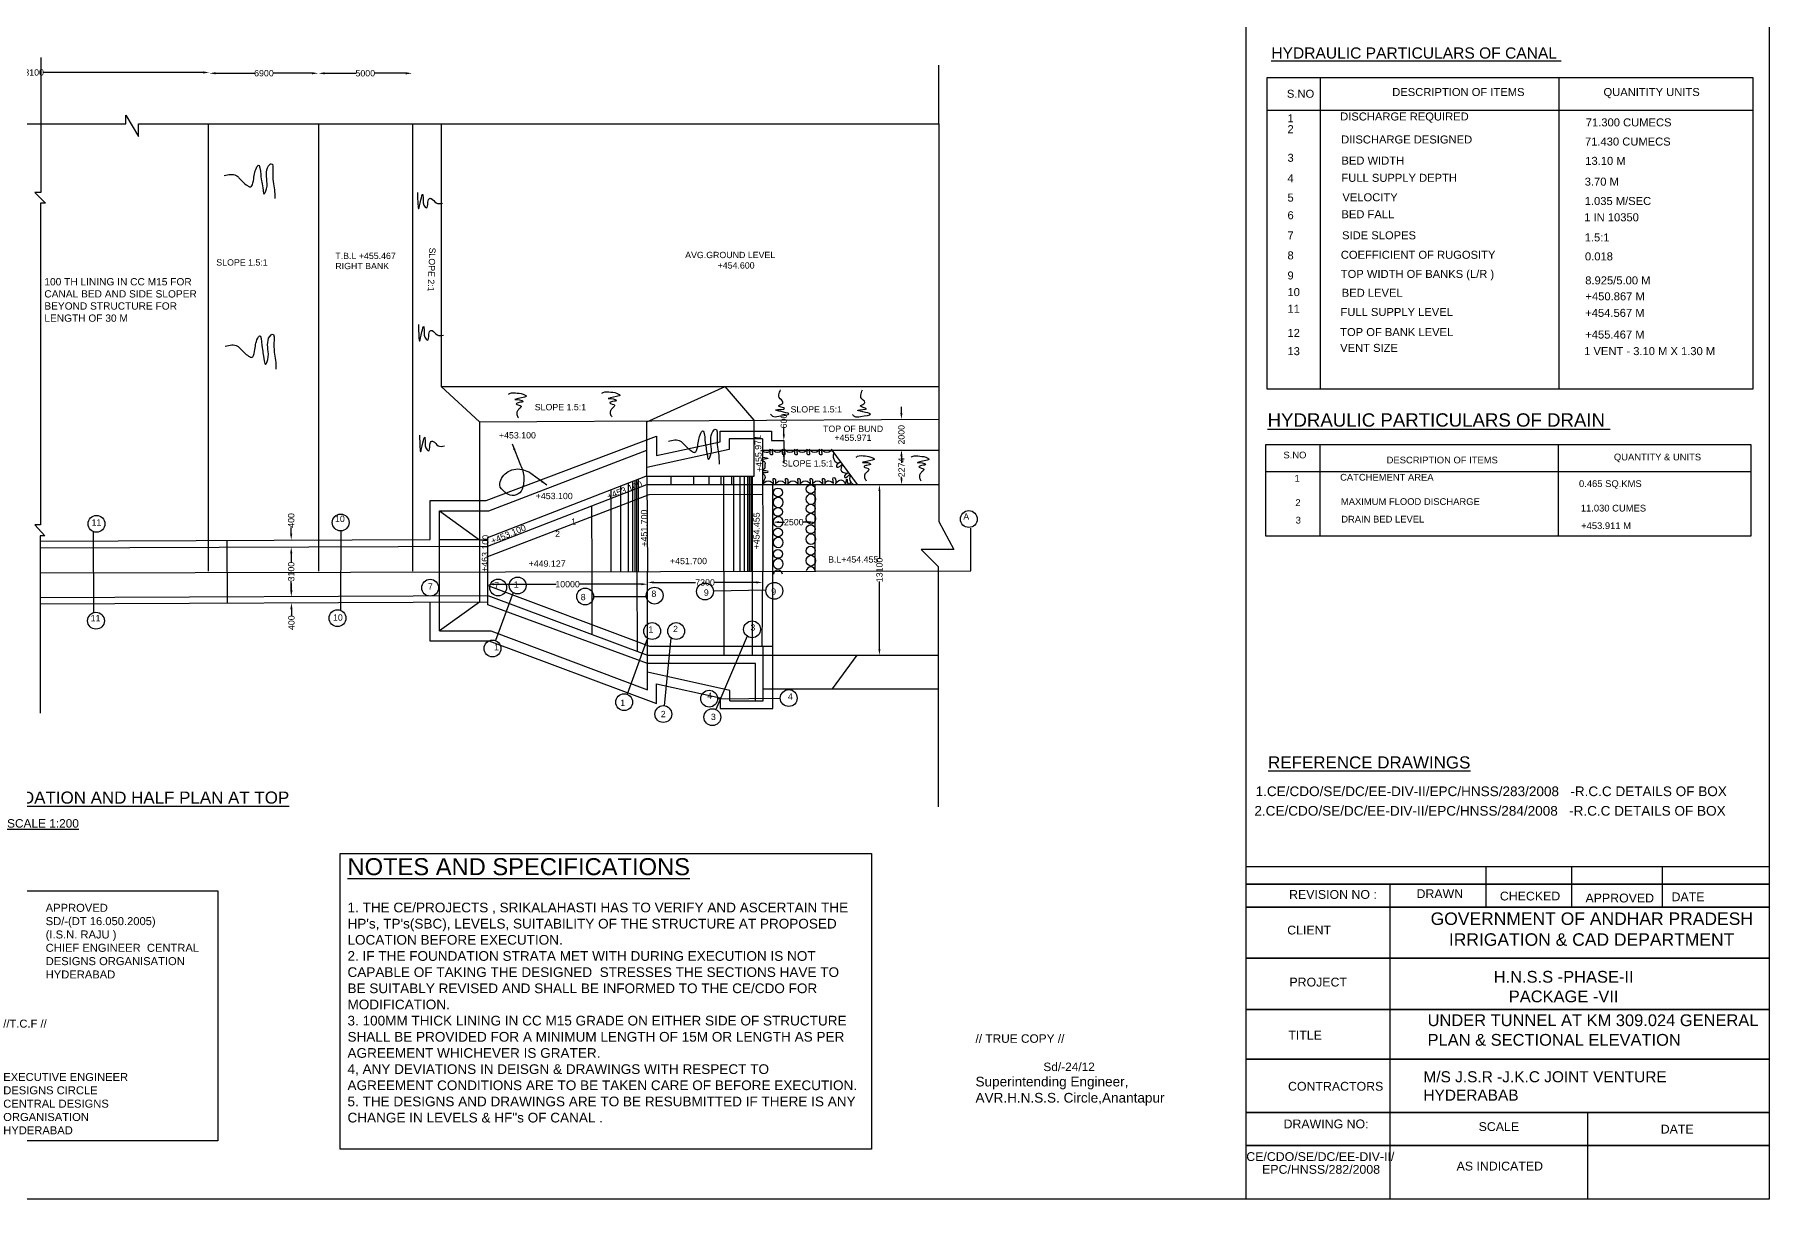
# Model space of a CAD drawing. Header units: millimetres. Extents: x 2125893 to 2182826, y 45591298 to 45629719.
# Drawn here: x 2146750 to 2182521, y 45591298 to 45615321 of the extents above; entities that cross this region are included whole.
import ezdxf

# ---------------------------------------------------------------- set-up
doc = ezdxf.new("R2010")
doc.units = ezdxf.units.MM
doc.header["$LTSCALE"] = 15
doc.header["$MEASUREMENT"] = 0
doc.header["$PDMODE"] = 32
doc.header["$PDSIZE"] = 300
for name, color, linetype in [('DIMENSIONS', 7, 'Continuous'), ('DRAWING', 2, 'Continuous'), ('TEXT', 7, 'Continuous')]:
    doc.layers.add(name, color=color, linetype=linetype)
doc.styles.get("Standard").update_dxf_attribs({"font": 'arial.ttf', "height": 130})
doc.dimstyles.get("Standard").update_dxf_attribs({"dimtxt": 130, "dimasz": 130, "dimexe": 0.18, "dimexo": 0.0625, "dimgap": 0.09, "dimtad": 0, "dimdec": 0, "dimzin": 0, "dimdsep": 46, "dimtxsty": 'Standard', "dimcen": 0.09, "dimse1": 1, "dimse2": 1, "dimadec": 0, "dimazin": 0, "dimtfac": 1, "dimtdec": 0, "dimtofl": 0, "dimtmove": 0, "dimatfit": 3, "dimfxl": 1, "dimtolj": 1, "dimtzin": 0, "dimarcsym": 0})

# ---------------------------------------------------------------- blocks, each defined once
blk = doc.blocks.new('*D78')
at = {"layer": 'Defpoints', "color": 0}
for p in [(2143023, 45614548), (2150353, 45614572), (2150353, 45614541)]:
    blk.add_point(p, dxfattribs=at)
at = {"layer": 'DIMENSIONS', "color": 0, "lineweight": -2}
for p, q in [((2143153, 45614541), (2146450, 45614541)), ((2150223, 45614541), (2146926, 45614541))]:
    blk.add_line(p, q, dxfattribs=at)
at = {"layer": 'DIMENSIONS', "color": 0}
for points in [[(2143153, 45614563), (2143153, 45614520), (2143023, 45614541)], [(2150223, 45614563), (2150223, 45614520), (2150353, 45614541)]]:
    blk.add_solid(points, dxfattribs=at)
at = {"layer": 'DIMENSIONS', "color": 0, "insert": (2146688, 45614541), "char_height": 130, "attachment_point": 5}
blk.add_mtext('\\A1;13100', dxfattribs=at)
blk = doc.blocks.new('*D79')
at = {"layer": 'Defpoints', "color": 0}
for p in [(2150353, 45614541), (2152601, 45614555), (2152601, 45614525)]:
    blk.add_point(p, dxfattribs=at)
at = {"layer": 'DIMENSIONS', "color": 0, "lineweight": -2}
for p, q in [((2150483, 45614525), (2151282, 45614525)), ((2152471, 45614525), (2151671, 45614525))]:
    blk.add_line(p, q, dxfattribs=at)
at = {"layer": 'DIMENSIONS', "color": 0}
for points in [[(2150483, 45614546), (2150483, 45614503), (2150353, 45614525)], [(2152471, 45614546), (2152471, 45614503), (2152601, 45614525)]]:
    blk.add_solid(points, dxfattribs=at)
at = {"layer": 'DIMENSIONS', "color": 0, "insert": (2151477, 45614525), "char_height": 130, "attachment_point": 5}
blk.add_mtext('\\A1;6900', dxfattribs=at)
blk = doc.blocks.new('*D80')
at = {"layer": 'Defpoints', "color": 0}
for p in [(2152601, 45614555), (2154533, 45614555), (2154533, 45614524)]:
    blk.add_point(p, dxfattribs=at)
at = {"layer": 'DIMENSIONS', "color": 0, "lineweight": -2}
for p, q in [((2152731, 45614524), (2153373, 45614524)), ((2154403, 45614524), (2153761, 45614524))]:
    blk.add_line(p, q, dxfattribs=at)
at = {"layer": 'DIMENSIONS', "color": 0}
for points in [[(2152731, 45614546), (2152731, 45614502), (2152601, 45614524)], [(2154403, 45614546), (2154403, 45614502), (2154533, 45614524)]]:
    blk.add_solid(points, dxfattribs=at)
at = {"layer": 'DIMENSIONS', "color": 0, "insert": (2153567, 45614524), "char_height": 130, "attachment_point": 5}
blk.add_mtext('\\A1;5000', dxfattribs=at)
blk = doc.blocks.new('*D81')
at = {"layer": 'Defpoints', "color": 0}
for p in [(2164623, 45607386), (2164635, 45607386), (2164639, 45606751)]:
    blk.add_point(p, dxfattribs=at)
at = {"layer": 'DIMENSIONS', "color": 0, "lineweight": -2}
for p, q in [((2164623, 45607516), (2164623, 45607646)), ((2164623, 45606621), (2164623, 45606491))]:
    blk.add_line(p, q, dxfattribs=at)
at = {"layer": 'DIMENSIONS', "color": 0}
for points in [[(2164601, 45607516), (2164645, 45607516), (2164623, 45607386)], [(2164601, 45606621), (2164645, 45606621), (2164623, 45606751)]]:
    blk.add_solid(points, dxfattribs=at)
at = {"layer": 'DIMENSIONS', "color": 0, "insert": (2164623, 45607068), "char_height": 130, "attachment_point": 5, "rotation": 90}
blk.add_mtext('\\A1;2000', dxfattribs=at)
blk = doc.blocks.new('*D82')
at = {"layer": 'Defpoints', "color": 0}
for p in [(2164623, 45606751), (2164623, 45606039), (2164626, 45606039)]:
    blk.add_point(p, dxfattribs=at)
at = {"layer": 'DIMENSIONS', "color": 0, "lineweight": -2}
for p, q in [((2164626, 45606621), (2164626, 45606590)), ((2164626, 45606169), (2164626, 45606200))]:
    blk.add_line(p, q, dxfattribs=at)
at = {"layer": 'DIMENSIONS', "color": 0}
for points in [[(2164604, 45606621), (2164647, 45606621), (2164626, 45606751)], [(2164604, 45606169), (2164647, 45606169), (2164626, 45606039)]]:
    blk.add_solid(points, dxfattribs=at)
at = {"layer": 'DIMENSIONS', "color": 0, "insert": (2164626, 45606395), "char_height": 130, "attachment_point": 5, "rotation": 90}
blk.add_mtext('\\A1;2274', dxfattribs=at)
blk = doc.blocks.new('*D83')
at = {"layer": 'Defpoints', "color": 0}
for p in [(2161969, 45605265), (2162839, 45605266), (2162839, 45605266)]:
    blk.add_point(p, dxfattribs=at)
at = {"layer": 'DIMENSIONS', "color": 0, "lineweight": -2}
for p, q in [((2162099, 45605266), (2162209, 45605266)), ((2162709, 45605266), (2162599, 45605266))]:
    blk.add_line(p, q, dxfattribs=at)
at = {"layer": 'DIMENSIONS', "color": 0}
for points in [[(2162099, 45605288), (2162099, 45605245), (2161969, 45605266)], [(2162709, 45605288), (2162709, 45605245), (2162839, 45605266)]]:
    blk.add_solid(points, dxfattribs=at)
at = {"layer": 'DIMENSIONS', "color": 0, "insert": (2162404, 45605266), "char_height": 130, "attachment_point": 5}
blk.add_mtext('\\A1;2500', dxfattribs=at)
blk = doc.blocks.new('*D84')
at = {"layer": 'Defpoints', "color": 0}
for p in [(2159387, 45604022), (2159387, 45603974), (2161760, 45603974)]:
    blk.add_point(p, dxfattribs=at)
at = {"layer": 'DIMENSIONS', "color": 0, "lineweight": -2}
for p, q in [((2159517, 45604022), (2160380, 45604022)), ((2161630, 45604022), (2160767, 45604022))]:
    blk.add_line(p, q, dxfattribs=at)
at = {"layer": 'DIMENSIONS', "color": 0}
for points in [[(2159517, 45604044), (2159517, 45604001), (2159387, 45604022)], [(2161630, 45604044), (2161630, 45604001), (2161760, 45604022)]]:
    blk.add_solid(points, dxfattribs=at)
at = {"layer": 'DIMENSIONS', "color": 0, "insert": (2160574, 45604022), "char_height": 130, "attachment_point": 5}
blk.add_mtext('\\A1;7300', dxfattribs=at)
blk = doc.blocks.new('*D85')
at = {"layer": 'Defpoints', "color": 0}
for p in [(2156092, 45603986), (2156092, 45603986), (2159387, 45604022)]:
    blk.add_point(p, dxfattribs=at)
at = {"layer": 'DIMENSIONS', "color": 0, "lineweight": -2}
for p, q in [((2156222, 45603986), (2157501, 45603986)), ((2159257, 45603986), (2157978, 45603986))]:
    blk.add_line(p, q, dxfattribs=at)
at = {"layer": 'DIMENSIONS', "color": 0}
for points in [[(2156222, 45604007), (2156222, 45603964), (2156092, 45603986)], [(2159257, 45604007), (2159257, 45603964), (2159387, 45603986)]]:
    blk.add_solid(points, dxfattribs=at)
at = {"layer": 'DIMENSIONS', "color": 0, "insert": (2157739, 45603986), "char_height": 130, "attachment_point": 5}
blk.add_mtext('\\A1;10000', dxfattribs=at)
blk = doc.blocks.new('*D86')
at = {"layer": 'Defpoints', "color": 0}
for p in [(2164170, 45606039), (2164170, 45606039), (2164170, 45602521)]:
    blk.add_point(p, dxfattribs=at)
at = {"layer": 'DIMENSIONS', "color": 0, "lineweight": -2}
for p, q in [((2164170, 45605909), (2164170, 45604518)), ((2164170, 45602651), (2164170, 45604042))]:
    blk.add_line(p, q, dxfattribs=at)
at = {"layer": 'DIMENSIONS', "color": 0}
for points in [[(2164148, 45605909), (2164191, 45605909), (2164170, 45606039)], [(2164148, 45602651), (2164191, 45602651), (2164170, 45602521)]]:
    blk.add_solid(points, dxfattribs=at)
at = {"layer": 'DIMENSIONS', "color": 0, "insert": (2164170, 45604280), "char_height": 130, "attachment_point": 5, "rotation": 90}
blk.add_mtext('\\A1;13100', dxfattribs=at)
blk = doc.blocks.new('*D87')
at = {"layer": 'Defpoints', "color": 0}
for p in [(2152043, 45603737), (2152044, 45603598), (2152044, 45603598)]:
    blk.add_point(p, dxfattribs=at)
at = {"layer": 'DIMENSIONS', "color": 0, "lineweight": -2}
for p, q in [((2152044, 45603867), (2152044, 45603997)), ((2152044, 45603468), (2152044, 45603338))]:
    blk.add_line(p, q, dxfattribs=at)
at = {"layer": 'DIMENSIONS', "color": 0}
for points in [[(2152022, 45603867), (2152066, 45603867), (2152044, 45603737)], [(2152022, 45603468), (2152066, 45603468), (2152044, 45603598)]]:
    blk.add_solid(points, dxfattribs=at)
at = {"layer": 'DIMENSIONS', "color": 0, "insert": (2152044, 45603192), "char_height": 130, "attachment_point": 5, "rotation": 90}
blk.add_mtext('\\A1;400', dxfattribs=at)
blk = doc.blocks.new('*D88')
at = {"layer": 'Defpoints', "color": 0}
for p in [(2152040, 45604755), (2152040, 45604755), (2152044, 45603737)]:
    blk.add_point(p, dxfattribs=at)
at = {"layer": 'DIMENSIONS', "color": 0, "lineweight": -2}
for p, q in [((2152040, 45604625), (2152040, 45604440)), ((2152040, 45603867), (2152040, 45604052))]:
    blk.add_line(p, q, dxfattribs=at)
at = {"layer": 'DIMENSIONS', "color": 0}
for points in [[(2152019, 45604625), (2152062, 45604625), (2152040, 45604755)], [(2152019, 45603867), (2152062, 45603867), (2152040, 45603737)]]:
    blk.add_solid(points, dxfattribs=at)
at = {"layer": 'DIMENSIONS', "color": 0, "insert": (2152040, 45604246), "char_height": 130, "attachment_point": 5, "rotation": 90}
blk.add_mtext('\\A1;3100', dxfattribs=at)
blk = doc.blocks.new('*D89')
at = {"layer": 'Defpoints', "color": 0}
for p in [(2152040, 45604895), (2152040, 45604895), (2152040, 45604755)]:
    blk.add_point(p, dxfattribs=at)
at = {"layer": 'DIMENSIONS', "color": 0, "lineweight": -2}
for p, q in [((2152040, 45605025), (2152040, 45605155)), ((2152040, 45604625), (2152040, 45604495))]:
    blk.add_line(p, q, dxfattribs=at)
at = {"layer": 'DIMENSIONS', "color": 0}
for points in [[(2152018, 45605025), (2152061, 45605025), (2152040, 45604895)], [(2152018, 45604625), (2152061, 45604625), (2152040, 45604755)]]:
    blk.add_solid(points, dxfattribs=at)
at = {"layer": 'DIMENSIONS', "color": 0, "insert": (2152040, 45605301), "char_height": 130, "attachment_point": 5, "rotation": 90}
blk.add_mtext('\\A1;400', dxfattribs=at)
blk = doc.blocks.new('*D96')
at = {"layer": 'Defpoints', "color": 0}
for p in [(2162198, 45606948), (2162198, 45606948), (2162198, 45606750)]:
    blk.add_point(p, dxfattribs=at)
at = {"layer": 'DIMENSIONS', "color": 0, "lineweight": -2}
for p, q in [((2162198, 45607078), (2162198, 45607208)), ((2162198, 45606620), (2162198, 45606490))]:
    blk.add_line(p, q, dxfattribs=at)
at = {"layer": 'DIMENSIONS', "color": 0}
for points in [[(2162177, 45607078), (2162220, 45607078), (2162198, 45606948)], [(2162177, 45606620), (2162220, 45606620), (2162198, 45606750)]]:
    blk.add_solid(points, dxfattribs=at)
at = {"layer": 'DIMENSIONS', "color": 0, "insert": (2162198, 45607351), "char_height": 130, "attachment_point": 5, "rotation": 90}
blk.add_mtext('\\A1;600', dxfattribs=at)

msp = doc.modelspace()

# ---------------------------------------------------------------- linework, layer by layer
at = {"layer": 'DIMENSIONS', "color": 0}
for points in [[(2182520.7, 45591297.9), (2125892.7, 45591297.9), (2125892.7, 45629719.1), (2182520.7, 45629719.1)], [(2153047, 45598431.4), (2164008.7, 45598431.4), (2164008.7, 45592332), (2153047, 45592332)], [(2150527.9, 45592505.8), (2145219.6, 45592505.8), (2145219.6, 45597663.5), (2150527.9, 45597663.5)]]:
    msp.add_lwpolyline(points, close=True, dxfattribs=at)
for points in [[(2171735.2, 45598160.4), (2171735.2, 45629719.1)], [(2147956.2, 45605072.3), (2147959.3, 45603396.9)], [(2153059.8, 45605084.1), (2153055.7, 45603447.3)], [(2150714.7, 45604889.6), (2150720.1, 45603592.6)], [(2156614, 45603814.4), (2156249.8, 45602823.5)], [(2158276.4, 45603731.8), (2159387.1, 45603731.8)], [(2160745.8, 45603851), (2161830.8, 45603867.7)], [(2159387.1, 45602873.8), (2158966.4, 45601716.8)], [(2159871.4, 45602882.2), (2159730.7, 45601480.1)], [(2161440.5, 45602915.4), (2160792.9, 45601404.3)], [(2160831.2, 45601624.7), (2162126.1, 45601635.7)]]:
    msp.add_lwpolyline(points, dxfattribs=at)
for centre in [(2148023.8, 45605232.1), (2153059.8, 45605257.7), (2166012.5, 45605329.3), (2154906.5, 45603912.8), (2156308.1, 45603916.9), (2156709.5, 45603959.4), (2159533.9, 45603750.7), (2160573, 45603835.6), (2162003.3, 45603848.1), (2158102.8, 45603731.8), (2148013.9, 45603232.2), (2152993.7, 45603285.1), (2161543.7, 45603055), (2159481.9, 45603019.2), (2159977.8, 45603019.2), (2156189.9, 45602660.6), (2160657.7, 45601624.7), (2162299.6, 45601637.2), (2158907.1, 45601553.7), (2159713.4, 45601307.4), (2160724.5, 45601244.8)]:
    msp.add_circle(centre, 173.6, dxfattribs=at)
for centre, major_axis, ratio in [((2162076.9, 45605879.4), (-93.3, -0.6), 0.9727888), ((2162082.6, 45605673.3), (0, -110.5), 0.8735631), ((2162752.6, 45605945.9), (-93.3, -0.6), 0.9727888), ((2162758.3, 45605739.8), (0, -110.5), 0.8735631), ((2162076.9, 45605477.8), (-93.3, -0.6), 0.9727888), ((2162082.6, 45605271.6), (0, -110.5), 0.8735631), ((2162752.6, 45605544.3), (-93.3, -0.6), 0.9727888), ((2162758.3, 45605338.1), (0, -110.5), 0.8735631), ((2162076.9, 45605052.8), (-93.3, -0.6), 0.9727888), ((2162752.6, 45605119.3), (-93.3, -0.6), 0.9727888), ((2162758.3, 45604913.2), (0, -110.5), 0.8735631), ((2162076.9, 45604610.6), (-93.3, -0.6), 0.9727888), ((2162082.6, 45604846.7), (0, -110.5), 0.8735631), ((2162752.6, 45604677.1), (-93.3, -0.6), 0.9727888), ((2162082.6, 45604404.5), (0, -110.5), 0.8735631), ((2162758.3, 45604471), (0, -110.5), 0.8735631)]:
    msp.add_ellipse(centre, major_axis=major_axis, ratio=ratio, dxfattribs=at)
for centre in [(2162752.6, 45604250.1), (2162076.9, 45604183.6)]:
    msp.add_ellipse(centre, major_axis=(-93.3, -0.6), ratio=0.9727888, start_param=3.2295936, end_param=6.178019, dxfattribs=at)
for points in [[(2150655.1, 45612416.2), (2150906, 45612416.2), (2150962.9, 45612368.6), (2151136.8, 45612207.1), (2151196.8, 45612182.5), (2151259.9, 45612305.5), (2151324.5, 45612577.7), (2151359.9, 45612628.4), (2151410.7, 45612436.2), (2151460.1, 45612111.2), (2151483.1, 45612035.9), (2151510.8, 45612078.9), (2151538.9, 45612300.8), (2151602.2, 45612646), (2151623.7, 45612659.8), (2151659.1, 45612466.1), (2151697.6, 45612078), (2151700.7, 45611942.7)], [(2154643.6, 45612069), (2154669.1, 45611732.4), (2154713.4, 45611913.5), (2154750.9, 45612026.1), (2154757.6, 45611961.7), (2154800.6, 45611765.9), (2154826.1, 45611747.2), (2154858.3, 45611865.2), (2154898.6, 45611945.6), (2154922.7, 45611941.6), (2155027.4, 45611851.8), (2155161.7, 45611846.4)], [(2154664, 45609343.8), (2154689.5, 45609007.2), (2154733.8, 45609188.2), (2154771.4, 45609300.9), (2154778.1, 45609236.5), (2154821.1, 45609040.7), (2154846.6, 45609021.9), (2154878.8, 45609140), (2154919, 45609220.4), (2154943.2, 45609216.4), (2155047.9, 45609126.5), (2155182.1, 45609121.2)], [(2150680.2, 45608898.2), (2150931.1, 45608898.2), (2150988, 45608850.5), (2151161.9, 45608689.1), (2151221.9, 45608664.5), (2151285, 45608787.5), (2151349.6, 45609059.6), (2151385, 45609110.3), (2151435.8, 45608918.2), (2151485.1, 45608593.2), (2151508.2, 45608517.8), (2151535.9, 45608560.9), (2151563.9, 45608782.8), (2151627.3, 45609127.9), (2151648.8, 45609141.7), (2151684.2, 45608948), (2151722.7, 45608559.9), (2151725.8, 45608424.6)], [(2156518.3, 45607904), (2156544.4, 45607920.7), (2156702.6, 45607929.1), (2156864.2, 45607886.3), (2156889.6, 45607865.6), (2156822.6, 45607837.2), (2156650.4, 45607793.1), (2156793.4, 45607777.8), (2156816.6, 45607757.9), (2156739.7, 45607734.7), (2156681.6, 45607704.3), (2156731.1, 45607680.4), (2156781, 45607658.2), (2156743.8, 45607602.7), (2156698.8, 45607550), (2156691.6, 45607484), (2156725.8, 45607416.6)], [(2158446.6, 45607924.3), (2158472.6, 45607940.9), (2158630.8, 45607949.4), (2158792.4, 45607906.6), (2158817.8, 45607885.8), (2158750.8, 45607857.5), (2158578.6, 45607813.4), (2158721.6, 45607798.1), (2158744.9, 45607778.2), (2158668, 45607755), (2158609.8, 45607724.6), (2158659.3, 45607700.6), (2158709.2, 45607678.5), (2158672, 45607623), (2158627, 45607570.2), (2158619.8, 45607504.3), (2158654, 45607436.9)], [(2161924.3, 45607492.5), (2161963.8, 45607454.9), (2162094.3, 45607449.3), (2162298.3, 45607499.8), (2162035.5, 45607580.7), (2162214.7, 45607609.1), (2162085.1, 45607666.1), (2162162.3, 45607709.2), (2162180.8, 45607738.1), (2162100.8, 45607839.1), (2162097.1, 45607889.6), (2162132.1, 45607997.1)], [(2163611.9, 45607489.7), (2163651.4, 45607452.1), (2163781.9, 45607446.6), (2163985.9, 45607497.1), (2163723.1, 45607577.9), (2163902.3, 45607606.3), (2163772.7, 45607663.3), (2163849.9, 45607706.4), (2163868.4, 45607735.3), (2163788.4, 45607836.3), (2163784.8, 45607886.9), (2163819.7, 45607994.3)], [(2159816.9, 45606938.4), (2160067.8, 45606938.4), (2160124.7, 45606890.8), (2160298.6, 45606729.3), (2160358.6, 45606704.7), (2160421.7, 45606827.7), (2160486.3, 45607099.9), (2160521.7, 45607150.6), (2160572.5, 45606958.4), (2160621.8, 45606633.4), (2160644.9, 45606558.1), (2160672.6, 45606601.1), (2160700.7, 45606823), (2160764, 45607168.1), (2160785.5, 45607182), (2160820.9, 45606988.3), (2160859.4, 45606600.2), (2160862.5, 45606464.9)], [(2154685.6, 45607060.2), (2154711.1, 45606723.6), (2154755.4, 45606904.7), (2154792.9, 45607017.3), (2154799.7, 45606952.9), (2154842.6, 45606757.1), (2154868.1, 45606738.4), (2154900.3, 45606856.4), (2154940.6, 45606936.8), (2154964.8, 45606932.8), (2155069.5, 45606843), (2155203.7, 45606837.6)], [(2156769.3, 45606440.4), (2156817.4, 45606320.5), (2156827.3, 45606037.9), (2156751.1, 45605872.2), (2156594.8, 45605816.8), (2156446.4, 45605885), (2156339.5, 45606030.7), (2156378, 45606167.1), (2156478, 45606284.7), (2156627.3, 45606353.9), (2156798.5, 45606352.9), (2156934.4, 45606302.7)], [(2161916, 45606769.9), (2161882.4, 45606711.1), (2161776.7, 45606719), (2161740.8, 45606745.3)], [(2161757.3, 45606604.8), (2161870.5, 45606581.4), (2161749.3, 45606545.3), (2161806.4, 45606502.2), (2161808.3, 45606440.4), (2161804.5, 45606380.9), (2161757.9, 45606332.7), (2161861.6, 45606321.3), (2161874.9, 45606305.5), (2161758, 45606276.9), (2161798.2, 45606237.7), (2161795.6, 45606139.1), (2161772.2, 45606048.7)], [(2162170.3, 45606769.9), (2162143.9, 45606733), (2161986.6, 45606736.9), (2161959.4, 45606770.5), (2161958.7, 45606716.1), (2161954.8, 45606652.1), (2161923.1, 45606663.1), (2161916, 45606720.7), (2161916, 45606769.9)], [(2162424.7, 45606769.9), (2162398.3, 45606733), (2162240.9, 45606736.9), (2162213.7, 45606770.5), (2162213.1, 45606716.1), (2162209.2, 45606652.1), (2162177.5, 45606663.1), (2162170.3, 45606720.7), (2162170.3, 45606769.9)], [(2162679.1, 45606769.9), (2162652.7, 45606733), (2162495.3, 45606736.9), (2162468.1, 45606770.5), (2162467.5, 45606716.1), (2162463.6, 45606652.1), (2162431.8, 45606663.1), (2162424.7, 45606720.7), (2162424.7, 45606769.9)], [(2162933.5, 45606769.9), (2162907.1, 45606733), (2162749.7, 45606736.9), (2162722.5, 45606770.5), (2162721.8, 45606716.1), (2162718, 45606652.1), (2162686.2, 45606663.1), (2162679.1, 45606720.7), (2162679.1, 45606769.9)], [(2163187.8, 45606769.9), (2163161.4, 45606733), (2163004.1, 45606736.9), (2162976.9, 45606770.5), (2162976.2, 45606716.1), (2162972.3, 45606652.1), (2162940.6, 45606663.1), (2162933.5, 45606720.7), (2162933.5, 45606769.9)], [(2163229.7, 45606691.5), (2163216.3, 45606604.5), (2163331.2, 45606491.6), (2163368.6, 45606502.1), (2163284.5, 45606439.6), (2163293.5, 45606396.6), (2163402.3, 45606456), (2163377.8, 45606385.4), (2163455.9, 45606281.5), (2163531.7, 45606279.4), (2163450.5, 45606222.3), (2163454.1, 45606189.1), (2163558.1, 45606243.5), (2163554.6, 45606166.4), (2163638.1, 45606039.1)], [(2163689.9, 45606607), (2163715.9, 45606623.7), (2163874.1, 45606632.2), (2164035.7, 45606589.4), (2164061.1, 45606568.6), (2163994.1, 45606540.2), (2163822, 45606496.2), (2163964.9, 45606480.8), (2163988.2, 45606461), (2163911.3, 45606437.7), (2163853.1, 45606407.4), (2163902.6, 45606383.4), (2163952.5, 45606361.3), (2163915.3, 45606305.7), (2163870.4, 45606253), (2163863.2, 45606187.1), (2163897.4, 45606119.7)], [(2164821.6, 45606603), (2164847.6, 45606619.6), (2165005.8, 45606628.1), (2165167.4, 45606585.3), (2165192.8, 45606564.6), (2165125.8, 45606536.2), (2164953.7, 45606492.1), (2165096.6, 45606476.8), (2165119.9, 45606456.9), (2165043, 45606433.7), (2164984.8, 45606403.3), (2165034.3, 45606379.3), (2165084.2, 45606357.2), (2165047, 45606301.7), (2165002.1, 45606248.9), (2164994.9, 45606183), (2165029.1, 45606115.6)], [(2161772.2, 45606048.7), (2161798.6, 45606085.6), (2161956, 45606081.7), (2161983.2, 45606048.1), (2161983.8, 45606102.4), (2161987.7, 45606166.5), (2162019.4, 45606155.5), (2162026.6, 45606097.9), (2162026.6, 45606048.7)], [(2162026.6, 45606048.7), (2162053, 45606085.6), (2162210.4, 45606081.7), (2162237.6, 45606048.1), (2162238.2, 45606102.4), (2162242.1, 45606166.5), (2162273.8, 45606155.5), (2162280.9, 45606097.9), (2162280.9, 45606048.7)], [(2162280.9, 45606048.7), (2162307.3, 45606085.6), (2162464.7, 45606081.7), (2162491.9, 45606048.1), (2162492.6, 45606102.4), (2162496.5, 45606166.5), (2162528.2, 45606155.5), (2162535.3, 45606097.9), (2162535.3, 45606048.7)], [(2162535.3, 45606048.7), (2162561.7, 45606085.6), (2162719.1, 45606081.7), (2162746.3, 45606048.1), (2162747, 45606102.4), (2162750.8, 45606166.5), (2162782.6, 45606155.5), (2162789.7, 45606097.9), (2162789.7, 45606048.7)], [(2162789.7, 45606048.7), (2162816.1, 45606085.6), (2162973.5, 45606081.7), (2163000.7, 45606048.1), (2163001.3, 45606102.4), (2163005.2, 45606166.5), (2163037, 45606155.5), (2163044.1, 45606097.9), (2163044.1, 45606048.7)], [(2163044.1, 45606048.7), (2163077.7, 45606107.4), (2163183.4, 45606099.6), (2163219.3, 45606073.3)], [(2163219.3, 45606073.3), (2163228.1, 45606186.5), (2163263.2, 45606154.1), (2163263.2, 45606039.1), (2163295.7, 45606098.8), (2163450.3, 45606090), (2163472.3, 45606039.1), (2163496.9, 45606157.6), (2163529.4, 45606039.1), (2163583.4, 45606085.7)]]:
    msp.add_spline(points, degree=3, dxfattribs=at)
at = {"layer": 'DRAWING', "color": 0}
for points in [[(2146874.3, 45614851.8), (2146874.3, 45612062.6), (2146750.4, 45612062.6), (2146971, 45611846.9), (2146870.4, 45611846.9), (2146870.4, 45605210.2), (2146756.2, 45605210.2), (2146959.7, 45604982.9), (2146862, 45604982.9), (2146862, 45601327.2)], [(2147463.3, 45613485.4), (2148631.4, 45613485.4), (2148631.4, 45613659.4), (2148891.1, 45613220.5), (2148893.6, 45613485.4), (2165393.7, 45613485.4), (2165393.7, 45614695.1)], [(2137023.9, 45613485.4), (2145360.1, 45613485.4), (2145360.1, 45613644.5), (2145655.9, 45613208.2), (2145655.9, 45613485.4), (2147463.3, 45613485.4)], [(2150335.4, 45604251.4), (2150335.4, 45613485.4)], [(2152608.8, 45604251.4), (2152608.8, 45613485.4)], [(2154545.7, 45604251.4), (2154545.7, 45613485.4)], [(2155133.2, 45613485.4), (2155133.2, 45608063), (2155925.9, 45607335.3), (2155925.9, 45603614.9)], [(2165393.7, 45613485.4), (2165393.7, 45605282), (2165701.3, 45604699.1), (2165031.4, 45604699.1), (2165380.4, 45604352.9), (2165380.4, 45599392.7)], [(2155133.2, 45608063), (2165393.7, 45608063)], [(2159371.1, 45607335.3), (2160988.2, 45608063)], [(2161586.9, 45607368.1), (2160988.2, 45608063)], [(2154905.2, 45604908), (2154905.2, 45605713.5), (2156058.2, 45605713.5), (2159572.8, 45607038), (2159572.8, 45606641.2), (2160882.2, 45606922.6), (2160882.2, 45607145.2), (2161946.4, 45607145.2), (2161946.4, 45606947.6), (2162198.3, 45606947.6), (2162198.3, 45606750)], [(2155925.9, 45607335.3), (2165393.7, 45607390.2)], [(2156091.8, 45603614.9), (2156091.8, 45604947), (2159352.2, 45606211), (2161586.8, 45606211), (2161586.9, 45607368.1)], [(2159371.1, 45606211), (2159371.1, 45607335.3)], [(2161756.5, 45606982.1), (2161070.2, 45606982.1), (2161070.2, 45606767.7), (2159371.1, 45606390.1)], [(2161756.5, 45606982.1), (2161762.3, 45604250.9)], [(2155094.6, 45603022), (2155094.6, 45605496), (2156111.7, 45605496), (2159371.1, 45606749.9)], [(2161757, 45606751.1), (2165393.7, 45606751.1)], [(2163186, 45606751.1), (2163707.9, 45606039.1)], [(2158998.6, 45604250.5), (2158998.6, 45606073.9)], [(2159084.5, 45604250.5), (2159084.5, 45606107.2)], [(2159132.3, 45604250.5), (2159132.3, 45606125.7)], [(2159166.4, 45604250.5), (2159166.4, 45606139)], [(2159199.1, 45604250.5), (2159199.1, 45606151.6)], [(2159371.1, 45606211), (2159387.1, 45604251.4)], [(2159875.9, 45606039.1), (2159875.9, 45606211)], [(2160341.5, 45606039.1), (2160341.5, 45606211)], [(2160659.5, 45606039.1), (2160659.5, 45606211)], [(2160908, 45606039.1), (2160908, 45606211)], [(2160958.4, 45604250.5), (2160958.4, 45606211)], [(2161127, 45606039.1), (2161127, 45606211)], [(2161164.9, 45604250.5), (2161164.9, 45606211)], [(2161300.5, 45604250.5), (2161300.5, 45606211)], [(2161388.3, 45604250.5), (2161388.3, 45606211)], [(2161454.1, 45604250.5), (2161454.1, 45606211)], [(2161492.3, 45604250.5), (2161492.3, 45606211)], [(2161524.6, 45604250.5), (2161524.6, 45606211)], [(2161551.2, 45604250.5), (2161551.2, 45606211)], [(2156091.8, 45604769.7), (2159372.5, 45606039.1), (2165393.7, 45606039.1)], [(2156091.8, 45604557.6), (2159418.1, 45605838.3), (2161758.9, 45605843.2)], [(2158635.9, 45604250.5), (2158635.9, 45605933.3)], [(2158836.4, 45604250.5), (2158836.4, 45606011)], [(2161969, 45604251.4), (2161969, 45606039.1)], [(2162837.2, 45606039.1), (2162841, 45604253.2)], [(2155094.6, 45605496), (2155925.9, 45604902.5), (2156091.8, 45604902.5)], [(2158243.6, 45604251.4), (2158241.2, 45605601.4)], [(2146862, 45604219.4), (2166056.5, 45604260), (2166056.5, 45605140.2)], [(2146862, 45604872.6), (2154905.2, 45604908)], [(2146862, 45604736.3), (2156091.8, 45604769.7)], [(2155925.9, 45604902.5), (2155094.6, 45604902.5)], [(2154898.7, 45603614.9), (2154898.7, 45602819.3), (2156117.9, 45602819.3), (2159575.9, 45601527.8), (2159575.9, 45601930.2), (2160886.5, 45601641.2), (2160886.5, 45601421.5), (2161969, 45601421.5), (2161969, 45604251.4)], [(2155094.6, 45603022), (2156155.7, 45603022), (2159387.1, 45601809.1), (2159387.1, 45604251.4)], [(2156091.8, 45603962.2), (2159427.5, 45602706.6), (2161969, 45602706.6)], [(2158243.6, 45602949.3), (2158243.6, 45604251.4)], [(2159177.7, 45602599.6), (2159174.2, 45604245.5)], [(2160959.2, 45604249.2), (2160959.2, 45602521.2)], [(2161554.8, 45602521.2), (2161551.2, 45604250.5)], [(2161751.7, 45602706.6), (2161762.3, 45604250.9)], [(2146862, 45603714.8), (2156091.8, 45603754.9)], [(2156091.8, 45603614.9), (2146862, 45603576.7)], [(2155925.9, 45603614.9), (2155094.6, 45603022)], [(2156091.8, 45603754.9), (2159387.1, 45602521.2), (2165380.4, 45602521.2)], [(2159387.1, 45602351.8), (2156091.8, 45603558), (2156091.8, 45603614.9)], [(2161088, 45601579.4), (2161775.7, 45601579.4), (2161775.7, 45602706.6)], [(2163202, 45601828.1), (2163707.5, 45602521.2)], [(2161615.7, 45601579.4), (2161615.7, 45602351.8), (2159387.1, 45602351.8)], [(2161088, 45601579.4), (2161088, 45601795.4), (2159387.1, 45602173)], [(2161775.7, 45601828.1), (2165380.4, 45601828.1)]]:
    msp.add_lwpolyline(points, dxfattribs=at)
at = {"layer": 'TEXT', "color": 0}
for points in [[(2172164.9, 45614437.7), (2182181.1, 45614437.7), (2182181.1, 45608010.3), (2172164.9, 45608010.3)], [(2182146.8, 45606861.6), (2172130.7, 45606861.6), (2172130.7, 45604985), (2182146.8, 45604985)], [(2182520.7, 45591297.9), (2171735.2, 45591297.9), (2171735.2, 45598160.4), (2182520.7, 45598160.4)]]:
    msp.add_lwpolyline(points, close=True, dxfattribs=at)
for points in [[(2173267, 45608010.3), (2173267, 45614437.7)], [(2178182.8, 45614437.7), (2178182.8, 45608010.3)], [(2172164.9, 45613760.9), (2182181.1, 45613760.9)], [(2173250.8, 45606861.6), (2173250.8, 45604985)], [(2178169.4, 45606861.6), (2178169.4, 45604985)], [(2172130.7, 45606308.9), (2182146.8, 45606308.9)], [(2176674.4, 45598160.4), (2176674.4, 45597325.3)], [(2178440.3, 45598160.4), (2178440.3, 45597325.3)], [(2180311.1, 45598160.4), (2180311.1, 45597325.3)], [(2182520.7, 45597796.3), (2171735.2, 45597796.3), (2182520.7, 45597796.3)], [(2174694.9, 45597796.3), (2174694.9, 45591297.9)], [(2182520.7, 45597325.3), (2171735.2, 45597325.3), (2182520.7, 45597325.3)], [(2182520.7, 45596273.7), (2171735.2, 45596273.7), (2182520.7, 45596273.7)], [(2182520.7, 45595211.7), (2171735.2, 45595211.7), (2182520.7, 45595211.7)], [(2182520.7, 45594187.8), (2171735.2, 45594187.8), (2182520.7, 45594187.8)], [(2182520.7, 45593088.7), (2171735.2, 45593088.7), (2182520.7, 45593088.7)], [(2178780, 45591297.9), (2178780, 45593088.7)], [(2182520.7, 45592406.1), (2171735.2, 45592406.1), (2182520.7, 45592406.1)]]:
    msp.add_lwpolyline(points, dxfattribs=at)

# ---------------------------------------------------------------- texts
at = {"layer": 'DIMENSIONS', "color": 0}
for s, height, p in [('%%UREFERENCE DRAWINGS', 250, (2172185, 45600185.2)), ('1.CE/CDO/SE/DC/EE-DIV-II/EPC/HNSS/283/2008   -R.C.C DETAILS OF BOX ', 200, (2171927.3, 45599614.2)), ('2.CE/CDO/SE/DC/EE-DIV-II/EPC/HNSS/284/2008   -R.C.C DETAILS OF BOX ', 200, (2171902.1, 45599211.1))]:
    msp.add_text(s, height=height, dxfattribs=at).set_placement(p)
at = {"layer": 'DIMENSIONS', "color": 0, "attachment_point": 1}
for s, insert, char_height, width in [('{\\H2x;\\LNOTES AND SPECIFICATIONS } \\P{\\H1.1429x;\\P1. THE CE/PROJECTS , SRIKALAHASTI HAS TO VERIFY AND ASCERTAIN THE HP\'s, TP\'s(SBC), LEVELS, SUITABILITY OF THE STRUCTURE AT PROPOSED LOCATION BEFORE EXECUTION. \\P2. IF THE FOUNDATION STRATA MET WITH DURING EXECUTION IS NOT CAPABLE OF TAKING THE DESIGNED  STRESSES THE SECTIONS HAVE TO BE SUITABLY REVISED AND SHALL BE INFORMED TO THE CE/CDO FOR MODIFICATION. \\P3. 100MM THICK LINING IN CC M15 GRADE ON EITHER SIDE OF STRUCTURE SHALL BE PROVIDED FOR A MINIMUM LENGTH OF 15M OR LENGTH AS PER AGREEMENT WHICHEVER IS GRATER. \\P4, ANY DEVIATIONS IN DEISGN & DRAWINGS WITH RESPECT TO AGREEMENT CONDITIONS ARE TO BE TAKEN CARE OF BEFORE EXECUTION. \\P5. THE DESIGNS AND DRAWINGS ARE TO BE RESUBMITTED IF THERE IS ANY CHANGE IN LEVELS & HF"s OF CANAL . }', (2153200.4, 45598334.3), 175, 10505.666), ('APPROVED \\PSD/-(DT 16.050.2005)\\P(I.S.N. RAJU ) \\PCHIEF ENGINEER  CENTRAL DESIGNS ORGANISATION HYDERABAD ', (2146976.7, 45597393.5), 165, 3158.752), ('//T.C.F // \\P\\P\\P\\PEXECUTIVE ENGINEER  \\PDESIGNS CIRCLE  \\PCENTRAL DESIGNS ORGANISATION HYDERABAD', (2146101.4, 45595004.2), 165, 3158.486), ('// TRUE COPY //\\P\\P^I^ISd/-24/12\\P{\\H1.1429x;Superintending Engineer,\\PAVR.H.N.S.S. Circle,Anantapur }', (2166151.2, 45594701.6), 175, 4423.287)]:
    msp.add_mtext(s, dxfattribs=dict(at, insert=insert, char_height=char_height, width=width))
at = {"layer": 'TEXT', "color": 0}
for s, height, p in [('%%UHYDRAULIC PARTICULARS OF CANAL ', 230, (2172251.5, 45614827.9)), ('S.NO', 165, (2172572.8, 45614020)), ('DESCRIPTION OF ITEMS ', 165, (2174745.1, 45614055.3)), ('QUANITITY UNITS ', 165, (2179101.6, 45614055.3)), ('1', 165, (2172584.6, 45613512.9)), ('DISCHARGE REQUIRED ', 165, (2173671.1, 45613551.1)), ('71.300 CUMECS ', 165, (2178736.1, 45613429.2)), ('2', 165, (2172584.6, 45613289.4)), ('DIISCHARGE DESIGNED ', 165, (2173690.9, 45613076.6)), ('3', 165, (2172584.6, 45612699.1)), ('71.430 CUMECS', 165, (2178719.2, 45613033.9)), ('BED WIDTH ', 165, (2173697.5, 45612641.7)), ('13.10 M', 165, (2178725.5, 45612635.7)), ('4', 165, (2172584.6, 45612278.1)), ('FULL SUPPLY DEPTH', 165, (2173697.5, 45612286.1)), ('3.70 M', 165, (2178714.1, 45612206.9)), ('5', 165, (2172584.6, 45611878.3)), ('VELOCITY', 165, (2173717.4, 45611884.3)), ('1.035 M/SEC', 165, (2178714.1, 45611807.8)), ('6', 165, (2172584.6, 45611513.8)), ('BED FALL', 165, (2173697.5, 45611535.3)), ('1 IN 10350', 165, (2178703.6, 45611471.6)), ('7', 165, (2172584.6, 45611099.8)), ('SIDE SLOPES', 165, (2173710.8, 45611100.5)), ('1.5:1', 165, (2178714.1, 45611056.7)), ('T.B.L +455.467', 130, (2152949.4, 45610693)), ('AVG.GROUND LEVEL ', 130, (2160164, 45610711.9)), ('8', 165, (2172584.6, 45610685.9)), ('COEFFICIENT OF RUGOSITY', 165, (2173684.3, 45610698.6)), ('0.018', 165, (2178719.3, 45610665)), ('SLOPE 1.5:1', 130, (2150495.2, 45610558.6)), ('RIGHT BANK', 130, (2152949.4, 45610484.2)), ('+454.600', 130, (2160833, 45610496)), ('9', 165, (2172584.6, 45610272)), ('TOP WIDTH OF BANKS (L/R ) ', 165, (2173684.3, 45610303.4)), ('10', 165, (2172584.6, 45609928.6)), ('BED LEVEL ', 165, (2173704.1, 45609914.8)), ('8.925/5.00 M', 165, (2178724.8, 45610170.2)), ('+450.867 M', 165, (2178729.1, 45609841.9)), ('11', 165, (2172584.6, 45609585.2)), ('FULL SUPPLY LEVEL ', 165, (2173677.7, 45609518.4)), ('+454.567 M', 165, (2178724.8, 45609499.8)), ('12', 165, (2172584.6, 45609086.6)), ('VENT SIZE ', 165, (2173671.1, 45608778)), ('TOP OF BANK LEVEL', 165, (2173671.1, 45609104.5)), ('+455.467 M', 165, (2178724.8, 45609052.9)), ('13', 165, (2172584.6, 45608710.5)), ('1 VENT - 3.10 M X 1.30 M', 165, (2178702.1, 45608711.5)), ('SLOPE 1.5:1', 130, (2157061.8, 45607573.6)), ('SLOPE 1.5:1', 130, (2162336.8, 45607528.2)), ('%%UHYDRAULIC PARTICULARS OF DRAIN ', 275, (2172174.3, 45607235.6)), ('TOP OF BUND', 130, (2163006.7, 45607127)), ('+453.100', 130, (2156323.3, 45606992)), ('+455.971', 130, (2163242, 45606943.2)), ('SLOPE 1.5:1', 130, (2162159.7, 45606413.4)), ('S.NO', 138.74, (2172500.8, 45606581.5)), ('DESCRIPTION OF ITEMS ', 138.743, (2174629.6, 45606477.6)), ('QUANTITY & UNITS ', 138.743, (2179316.2, 45606539.8)), ('1', 138.7, (2172730.4, 45606101.9)), ('CATCHEMENT AREA ', 138.743, (2173669.7, 45606122.7)), ('0.465 SQ.KMS', 138.743, (2178596.3, 45605991.2)), ('+453.100', 130, (2157082.2, 45605740.2)), ('2', 138.7, (2172746.8, 45605600)), ('MAXIMUM FLOOD DISCHARGE ', 138.743, (2173686.2, 45605620.8)), ('10', 130, (2152942.2, 45605269.4)), ('A', 130, (2165899.6, 45605316.7)), ('3', 138.7, (2172753.6, 45605237.4)), ('DRAIN BED LEVEL', 138.743, (2173692.9, 45605258.2)), ('11.030 CUMES', 138.743, (2178633.4, 45605485.3)), ('11', 130, (2147922.6, 45605194.8)), ('2', 130, (2157481.1, 45604958.6)), ('1', 130, (2157811, 45605211.5)), ('+453.911 M', 138.74, (2178640.1, 45605122.7)), ('+449.127', 130, (2156936.4, 45604345.6)), ('+451.700', 130, (2159851.6, 45604399.2)), ('B.L+454.455', 130, (2163112, 45604432)), ('7', 130, (2154859.6, 45603876.6)), ('7', 130, (2156224, 45603894.1)), ('1', 130, (2156628.6, 45603912.9)), ('8', 130, (2158010.5, 45603655.9)), ('8', 130, (2159468, 45603724.9)), ('9', 130, (2160549.7, 45603748.4)), ('9', 130, (2161938.3, 45603767.8)), ('11', 130, (2147903.2, 45603220.5)), ('10', 130, (2152902, 45603233.7)), ('1', 130, (2159406.7, 45602989.2)), ('2', 130, (2159913, 45602996.9)), ('3', 130, (2161508.7, 45603027.6)), ('1', 130, (2156224.1, 45602623.4)), ('1', 130, (2158823.8, 45601474.9)), ('4', 130, (2160618.9, 45601620.5)), ('4', 130, (2162283.6, 45601605.1)), ('2', 130, (2159660, 45601243)), ('3', 130, (2160695.1, 45601185.8)), ('%%UHALF PLAN AT FOUNDATION AND HALF PLAN AT TOP', 250, (2142956.5, 45599459.9)), ('%%USCALE 1:200', 175, (2146180, 45598964.8)), ('REVISION NO :', 182.107, (2172618, 45597495.5)), ('DRAWN ', 182.11, (2175246.1, 45597510.8)), ('CHECKED', 182.11, (2176964.9, 45597462.5)), ('APPROVED', 182.11, (2178730.1, 45597422.1)), ('DATE ', 182.11, (2180505.4, 45597446.3)), ('CLIENT ', 182.11, (2172579, 45596760.7)), ('PROJECT ', 182.11, (2172624.6, 45595687.8)), ('TITLE ', 182.11, (2172601.9, 45594592.8)), ('CONTRACTORS ', 182.107, (2172596.2, 45593538.2)), ('DRAWING NO:', 182.107, (2172503.8, 45592762.1)), ('SCALE ', 182.11, (2176526.3, 45592706.4)), ('DATE ', 182.11, (2180281.7, 45592654.9)), ('CE/CDO/SE/DC/EE-DIV-II/', 182.107, (2171735.2, 45592087.8)), ('EPC/HNSS/282/2008', 182.107, (2172061.3, 45591824.3)), ('AS INDICATED ', 182.107, (2176072.4, 45591892.3))]:
    msp.add_text(s, height=height, dxfattribs=at).set_placement(p)
for s, rotation, p in [('SLOPE 2:1', 267.9387, (2154888, 45610930.9)), ('+455.971', 92.8059, (2161758, 45606303.4)), ('+453.100', 20.33835, (2158580.1, 45605732.5)), ('+451.700', 90.15615, (2159383, 45604760.9)), ('+454.455', 89.39347, (2161695.3, 45604704.2)), ('+463.100', 88.39439, (2156091.8, 45604238.9)), ('+453.100', 22.75807, (2156191.8, 45604808.4))]:
    msp.add_text(s, height=130, rotation=rotation, dxfattribs=at).set_placement(p)
at = {"layer": 'TEXT', "color": 0, "attachment_point": 1}
for s, insert, char_height, width in [('100 TH LINING IN CC M15 FOR  CANAL BED AND SIDE SLOPER BEYOND STRUCTURE FOR  LENGTH OF 30 M', (2146949.1, 45610299.8), 150, 3232.034), ('\\pi74.175;GOVERNMENT OF ANDHAR PRADESH  \\P\\pi451.03;IRRIGATION & CAD DEPARTMENT ', (2175462.1, 45597215.4), 257.984, 6748.243), ('\\pi35.271;H.N.S.S -PHASE-II \\P\\pi345.66;PACKAGE -VII', (2176802.6, 45596009.3), 242.809, 2896.63), ('UNDER TUNNEL AT KM 309.024 GENERAL PLAN & SECTIONAL ELEVATION ', (2175474, 45595113.4), 242.809, 7041.502), ('M/S J.S.R -J.K.C JOINT VENTURE HYDERABAB', (2175388.5, 45593939.9), 227.633, 5019.576)]:
    msp.add_mtext(s, dxfattribs=dict(at, insert=insert, char_height=char_height, width=width))

# ---------------------------------------------------------------- dimensions: what is measured, and where the dimension line sits
at = {"layer": 'DIMENSIONS', "color": 0}
for base, p1, p2, text, picture, middle in [((2150353, 45614541.3), (2143023, 45614548.2), (2150353, 45614572), '13100', '*D78', (2146688, 45614541.3)), ((2152600.5, 45614524.6), (2150353, 45614541.3), (2152600.5, 45614555.3), '6900', '*D79', (2151476.8, 45614524.6)), ((2154532.8, 45614524.1), (2152600.5, 45614555.3), (2154532.8, 45614554.8), '5000', '*D80', (2153566.7, 45614524.1)), ((2162838.9, 45605266.5), (2161969, 45605264.6), (2162838.9, 45605266.5), '2500', '*D83', (2162404, 45605266.5)), ((2156091.8, 45603985.7), (2159387.1, 45604022.4), (2156091.8, 45603985.7), '10000', '*D85', (2157739.5, 45603985.7)), ((2159387.1, 45604022.4), (2161760.4, 45603974.4), (2159387.1, 45603974.4), '7300', '*D84', (2160573.8, 45604022.4))]:
    dim = msp.add_linear_dim(base=base, p1=p1, p2=p2, text=text, dimstyle='Standard', dxfattribs=at)
    dim.commit()
    dim.dimension.update_dxf_attribs({"geometry": picture, "text_midpoint": middle})
for base, p1, p2, text, picture, middle in [((2162198.3, 45606947.6), (2162198.3, 45606750), (2162198.3, 45606947.6), '600', '*D96', (2162198.3, 45607351.4)), ((2164623, 45607385.8), (2164638.7, 45606751.1), (2164635, 45607385.8), '2000', '*D81', (2164623, 45607068.4)), ((2164625.8, 45606039.1), (2164623, 45606751.1), (2164623, 45606039.1), '2274', '*D82', (2164625.8, 45606395.1)), ((2164169.6, 45606039.1), (2164169.6, 45602521.2), (2164169.6, 45606039.1), '13100', '*D86', (2164169.6, 45604280.1)), ((2152039.7, 45604895.4), (2152040.3, 45604755.1), (2152039.7, 45604895.4), '400', '*D89', (2152039.7, 45605301.5)), ((2152040.3, 45604755.1), (2152044, 45603737.4), (2152040.3, 45604755.1), '3100', '*D88', (2152040.3, 45604246.2)), ((2152044, 45603598.1), (2152043.4, 45603737.3), (2152044, 45603598.1), '400', '*D87', (2152044, 45603192))]:
    dim = msp.add_linear_dim(base=base, p1=p1, p2=p2, angle=90, text=text, dimstyle='Standard', dxfattribs=at)
    dim.commit()
    dim.dimension.update_dxf_attribs({"geometry": picture, "text_midpoint": middle})

# ---------------------------------------------------------------- leaders
for points in [[(2156597.5, 45606881), (2156769.3, 45606440.4)], [(2157313.7, 45606031.7), (2156934.4, 45606302.7)]]:
    msp.add_leader(points, dimstyle='Standard', override={"dimgap": 0.09, "dimtad": 0}, dxfattribs=at)

doc.saveas('drawing.dxf')
